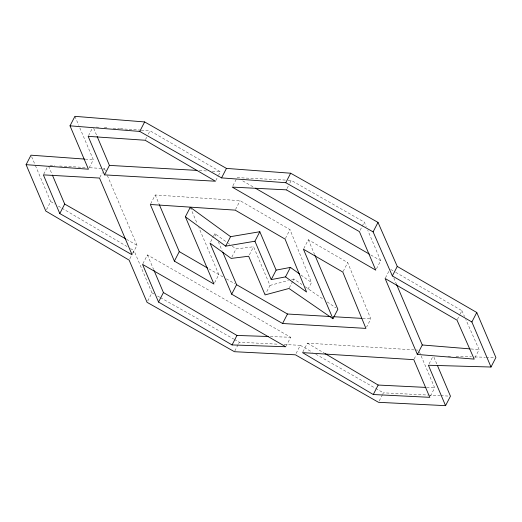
<?xml version="1.0" encoding="UTF-8"?>
<svg xmlns="http://www.w3.org/2000/svg" width="522" height="522" viewBox="0 0 522 522"><rect width="100%" height="100%" fill="white"/><g stroke="black" fill="none" stroke-linecap="round" stroke-linejoin="round"><path stroke-width="0.39" stroke-dasharray="2.61 1.96" d="M43.718 174.198L47.567 166.74M46.497 209.694L50.693 201.564L35.124 164.906M88.512 135.668L92.355 128.216M89.145 167.849L93.34 159.719L79.044 126.063M99.859 177.382L102.312 172.638M103.708 169.924L104.407 168.573L102.782 168.475M145.488 139.57L146.884 136.862M148.287 134.147L150.036 130.761L220.382 171.738L218.633 175.131M150.682 203.802L155.223 194.993L240.074 200.657L289.978 229.608L311.477 282.539L307.282 290.669M129.841 258.781L131.237 256.074M132.634 253.366L134.037 250.651L130.533 248.589M132.797 253.424L136.992 245.294L106.618 173.787M142.884 263.714L147.432 254.906L290.669 337.258L286.121 346.066M147.752 300.966L151.948 292.835L134.037 250.651M215.834 180.547L218.281 175.803M232.923 185.754L236.42 178.974M210.692 241.758L213.139 237.014M213.491 236.335L214.888 233.628L227.716 242.9M235.533 209.466L240.074 200.657M214.633 282.702L218.829 274.572L198.836 227.481M231.859 257.065L236.055 248.929L253.561 246.743L269.991 285.423L265.789 293.553M249.366 254.873L253.561 246.743M287.048 188.488L288.444 185.78M289.847 183.072L291.243 180.358L364.317 222.137L366.203 226.581M285.43 238.417L289.978 229.608M234.783 351.025L238.28 344.252M238.626 343.574L239.324 342.217L278.35 344.207M303.778 248.531L308.326 239.722L347.711 262.586L370.816 318.903L366.62 327.033M289.332 287.798L292.829 281.025M293.181 280.347L293.879 278.989L301.873 284.49M296.104 353.453L300.3 345.323L312.273 352.167M360.121 230.267L364.317 222.137M343.163 271.394L347.711 262.586M302.864 351.945L307.412 343.137L417.881 350.132M376.486 268.797L380.682 260.667L367.775 230.287M385.471 277.828L388.968 271.055M379.22 400.955L382.365 394.86M382.717 394.182L383.416 392.825L427.838 395.043M414.148 358.986L416.249 354.921M429.097 363.893L432.594 357.12M457.363 319.477L459.81 314.74M460.163 314.061L461.911 310.675L395.656 272.288M430.487 395.97L434.689 387.839L419.009 350.921M474.916 357.753L479.111 349.623L465.8 319.49M269.991 285.423L288.483 280.445M291.57 279.609L293.879 278.989M447.928 356.18L451.184 356.272M456.058 356.409L471.51 356.846M474.759 356.937L485.329 357.237M486.145 357.263L494.275 357.492M270.324 336.573L290.669 337.258M237.118 177.617L287.204 180.155M288.013 180.194L291.243 180.358M426.611 387.441L434.689 387.839M428.647 395.082L439.955 395.65M440.764 395.689L448.842 396.094M284.04 344.494L300.3 345.323M199.319 170.537L207.423 171.001M212.278 171.275L220.382 171.738M49.89 165.481L54.777 165.755M59.658 166.035L86.508 167.555M89.764 167.738L101.966 168.43M362.725 318.427L370.816 318.903M96.263 127.081L98.671 127.244M104.289 127.629L108.302 127.903M113.117 128.236L119.538 128.673M120.341 128.725L128.366 129.28M129.169 129.332L140.405 130.102M141.208 130.154L150.036 130.761M85.243 159.125L93.34 159.719M470.988 348.957L479.111 349.623M151.948 292.835L154.062 294.03M157.585 296.02L159.699 297.214M160.404 297.612L233.686 339.032M234.391 339.43L239.324 342.217M222.927 276.908L209.12 268.934M226.339 278.859L235.213 283.929M126.461 239.291L136.992 245.294M315.797 354.177L374.959 387.996M375.664 388.394L383.416 392.825M242.75 180.88L254.012 187.391M370.829 254.971L380.682 260.667M390.724 269.43L394.952 271.877M50.693 201.564L54.895 204.037M58.399 206.105L61.198 207.749M61.896 208.167L127.035 246.528M307.412 343.137L324.227 353.094M305.207 286.787L323.862 299.628M327.196 301.918L335.855 307.882M300.94 274.97L311.477 282.539M228.362 243.363L229.641 244.296M232.212 246.149L236.055 248.929M461.911 310.675L464.502 316.554M433.932 357.257L437.11 364.741M393.81 277.958L396.342 283.916M308.326 239.722L314.675 254.677M214.888 233.628L216.46 237.327M218.346 241.771L222.118 250.651M190.262 207.299L197.244 223.742M155.223 194.993L159.021 203.932M93.686 128.34L96.831 135.753M147.432 254.906L153.703 269.672M104.407 168.573L105.359 170.805M74.92 116.341L78.731 125.313M48.579 166.133L52.056 174.315M31.633 156.678L34.811 164.162"/><path stroke-width="0.78" d="M437.429 365.491L450.46 396.178L445.56 405.659L378.515 402.312L295.406 354.81L234.43 351.704L147.054 302.323L129.143 260.139L45.799 211.051L26.1 164.671L30.994 155.184L84.433 159.066M26.1 164.671L88.44 169.2L70.02 125.822L74.92 116.341L144.646 121.939L226.457 168.404L290.65 173.219L378.006 222.392L397.262 266.442L476.769 312.495L495.9 357.537L491.006 367.025L428.399 365.25L445.56 405.659M59.795 213.55L43.372 174.87L99.513 178.054L132.092 254.782L59.795 213.55L64.689 204.063L52.37 175.059M104.524 174.877L88.159 136.346L145.136 140.248L215.482 181.225L104.524 174.877L109.418 165.389L97.144 136.49M70.02 125.822L139.746 131.427L144.646 121.939M185.369 216.787L190.262 207.299L230.574 236.668L259.819 231.729L276.125 270.122L271.231 279.609L285.514 276.888L306.577 292.026L285.077 239.096L235.181 210.138L150.329 204.48L174.381 261.111L213.935 284.053L185.369 216.787L225.674 246.149L254.925 241.216L259.819 231.729M174.381 261.111L179.274 251.624L159.34 204.676M139.746 131.427L221.556 177.891L226.457 168.404M158.531 302.049L142.539 264.393L285.775 346.738L232.062 344.931L158.531 302.049L163.425 292.561L154.016 270.409M225.674 246.149L230.574 236.668M221.556 177.891L285.756 182.707L290.65 173.219M314.994 255.421L337.851 309.259L332.958 318.74L303.426 249.209L342.81 272.073L365.922 328.39L282.578 323.496L231.683 294.193L236.583 284.705L222.75 252.133M232.062 344.931L236.955 335.444L268.7 336.514M285.514 276.888L290.408 267.401L299.628 274.024M282.578 323.496L287.472 314.009L330.361 316.528M491.006 367.025L471.875 321.983L392.361 275.929L373.113 231.879L378.006 222.392M392.361 275.929L397.262 266.442M373.276 394.528L429.789 397.327L413.796 359.665L302.512 352.624L373.276 394.528L378.169 385.047L425.802 387.402M417.378 354.458L385.119 278.507L457.011 320.156L474.211 359.11L417.378 354.458L422.272 344.977L396.655 284.66M471.875 321.983L476.769 312.495M276.125 270.122L290.408 267.401M109.418 165.389L196.892 170.394M333.597 316.717L361.916 318.381M422.272 344.977L470.178 348.892M285.756 182.707L373.113 231.879M64.689 204.063L125.756 238.893M236.583 284.705L287.472 314.009M255.415 188.207L369.419 254.155M179.274 251.624L207.73 268.132M163.425 292.561L236.955 335.444M324.925 353.511L378.169 385.047M332.958 318.74L288.986 288.477L265.091 294.904L248.668 256.23L231.161 258.416L209.994 243.108L231.683 294.193M254.925 241.216L271.231 279.609M286.35 189.845L232.225 187.104L375.781 270.155L359.423 231.618L286.35 189.845"/></g></svg>
